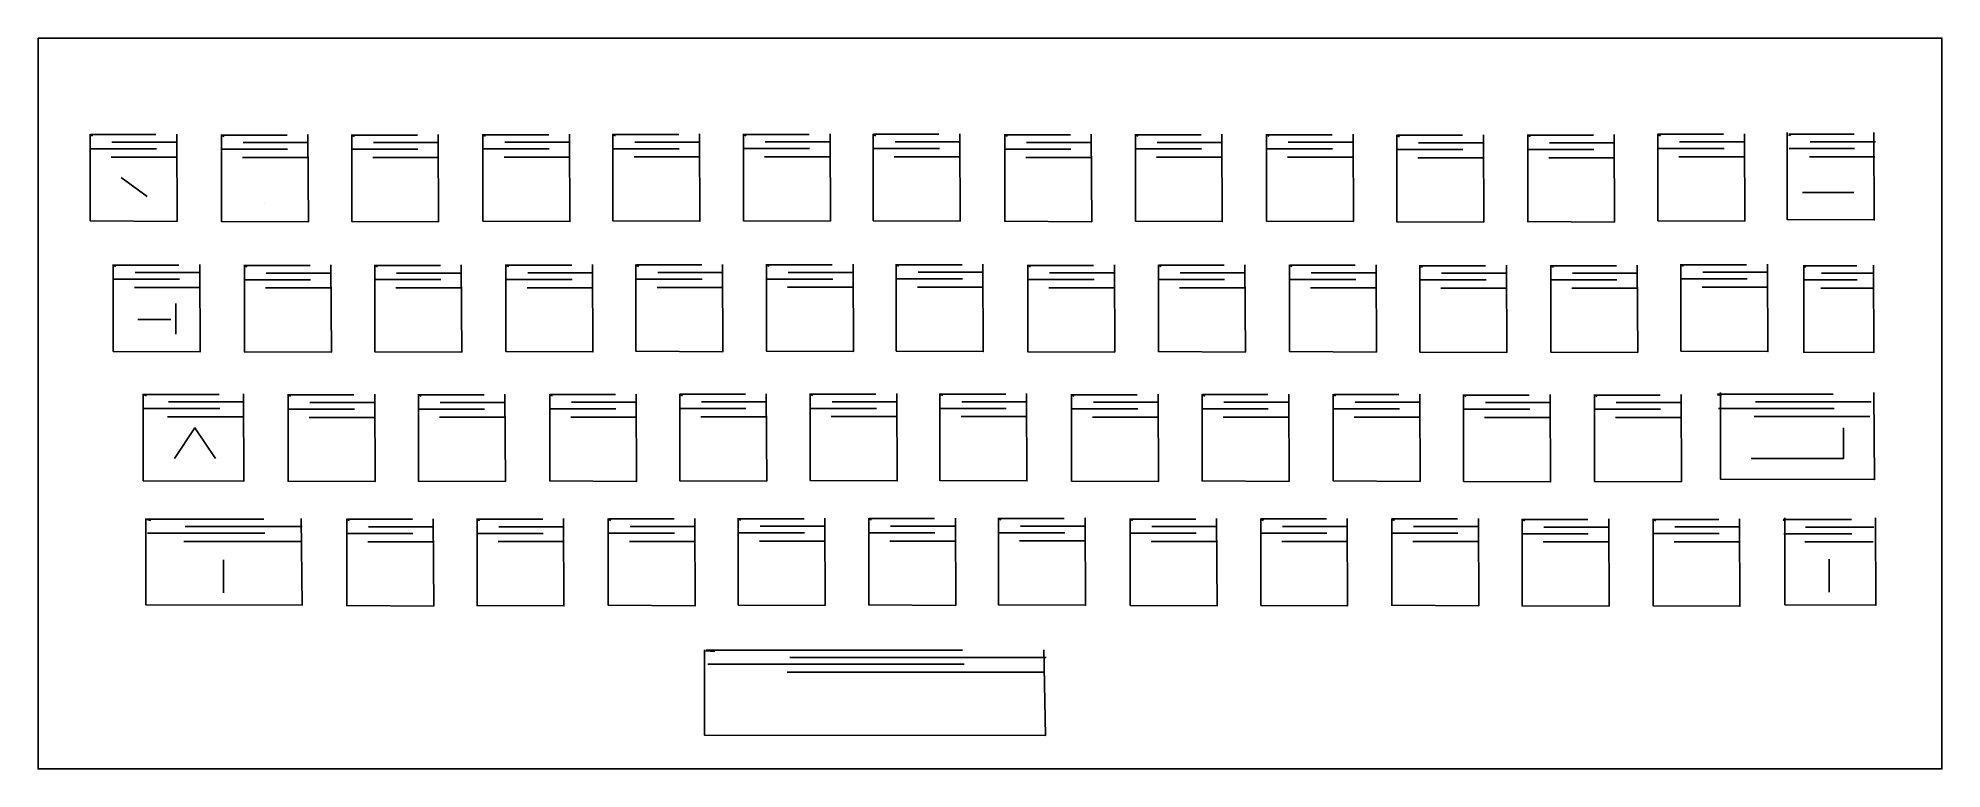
# Model space of a CAD drawing. Extents: x -10 to 252, y -70 to 31.
import ezdxf

# ---------------------------------------------------------------- set-up
doc = ezdxf.new("R2010")
doc.units = 0
doc.layers.add('Layer_1', color=7, linetype='CONTINUOUS')

msp = doc.modelspace()

# ---------------------------------------------------------------- linework, layer by layer
at = {"layer": 'Layer_1', "color": 6}
msp.add_lwpolyline([(-10.317339, 31.182944), (252.050093, 31.182944), (252.050093, -69.6028), (-10.317339, -69.6028), (-10.317339, 31.182944)], dxfattribs=at)
at = {"layer": 'Layer_1', "color": 7}
for points in [[(-3.134297, 17.949977), (-3.134297, 5.96462), (8.85106, 5.906172), (8.792595, 17.949977)], [(-2.761075, 17.680511), (-3.083629, 17.806156), (-3.083629, 17.806156), (-3.083629, 17.806156), (-3.083629, 17.806156), (-3.083629, 17.806156), (-3.083629, 17.806156)], [(-3.073921, 17.872789), (5.926081, 17.872789)], [(-3.012809, 15.916114), (5.987193, 15.916114)], [(-0.132254, 16.833336), (8.867748, 16.833336)], [(14.944498, 17.883564), (14.944498, 5.898207), (26.929855, 5.839759), (26.87139, 17.883564)], [(15.31772, 17.614099), (14.995165, 17.739744)], [(14.995165, 17.739744), (14.995165, 17.739744), (14.995165, 17.739744), (14.995165, 17.739744), (14.995165, 17.739744), (14.995165, 17.739744)], [(15.004874, 17.806377), (24.004876, 17.806377)], [(15.065986, 15.849702), (24.065988, 15.849702)], [(17.946541, 16.766924), (26.946543, 16.766924)], [(32.899799, 17.891512), (32.899799, 5.906155), (44.885156, 5.847706), (44.826691, 17.891512)], [(33.273021, 17.622046), (32.950467, 17.747691)], [(32.950467, 17.747691), (32.950467, 17.747691), (32.950467, 17.747691), (32.950467, 17.747691), (32.950467, 17.747691), (32.950467, 17.747691)], [(32.960175, 17.814324), (41.960177, 17.814324)], [(33.021288, 15.857649), (42.021289, 15.857649)], [(35.901842, 16.774871), (44.901844, 16.774871)], [(50.986269, 17.925608), (50.986269, 5.940251), (62.971626, 5.881803), (62.91316, 17.925608)], [(51.359491, 17.656142), (51.036936, 17.781787)], [(51.036936, 17.781787), (51.036936, 17.781787), (51.036936, 17.781787), (51.036936, 17.781787), (51.036936, 17.781787), (51.036936, 17.781787)], [(51.046644, 17.84842), (60.046646, 17.84842)], [(51.107757, 15.891745), (60.107759, 15.891745)], [(53.988312, 16.808967), (62.988313, 16.808967)], [(68.903433, 17.959704), (68.903433, 5.974347), (80.88879, 5.915899), (80.830325, 17.959704)], [(69.276655, 17.690238), (68.954101, 17.815883)], [(68.954101, 17.815883), (68.954101, 17.815883), (68.954101, 17.815883), (68.954101, 17.815883), (68.954101, 17.815883), (68.954101, 17.815883)], [(68.963809, 17.882516), (77.963811, 17.882516)], [(69.024922, 15.925841), (78.024923, 15.925841)], [(71.905476, 16.843063), (80.905478, 16.843063)], [(86.891251, 17.977981), (86.891251, 5.992624), (98.876607, 5.934176), (98.818142, 17.977981)], [(87.264473, 17.708515), (86.941918, 17.83416)], [(86.941918, 17.83416), (86.941918, 17.83416), (86.941918, 17.83416), (86.941918, 17.83416), (86.941918, 17.83416), (86.941918, 17.83416)], [(86.951626, 17.900793), (95.951628, 17.900793)], [(87.012739, 15.944118), (96.012741, 15.944118)], [(89.893294, 16.86134), (98.893295, 16.86134)], [(104.774321, 17.984073), (104.774321, 5.998716), (116.759678, 5.940268), (116.701213, 17.984073)], [(105.147543, 17.714607), (104.824988, 17.840252)], [(104.824988, 17.840252), (104.824988, 17.840252), (104.824988, 17.840252), (104.824988, 17.840252), (104.824988, 17.840252), (104.824988, 17.840252)], [(104.834697, 17.906885), (113.834699, 17.906885)], [(104.895809, 15.95021), (113.895811, 15.95021)], [(107.776364, 16.867432), (116.776366, 16.867432)], [(122.903436, 17.907331), (122.903436, 5.921974), (134.888792, 5.863526), (134.830327, 17.907331)], [(123.276657, 17.637865), (122.954103, 17.76351)], [(122.954103, 17.76351), (122.954103, 17.76351), (122.954103, 17.76351), (122.954103, 17.76351), (122.954103, 17.76351), (122.954103, 17.76351)], [(122.963811, 17.830143), (131.963813, 17.830143)], [(123.024924, 15.873468), (132.024925, 15.873468)], [(125.905478, 16.79069), (134.90548, 16.79069)], [(140.897343, 17.919515), (140.897343, 5.934159), (152.8827, 5.87571), (152.824235, 17.919515)], [(141.270565, 17.65005), (140.94801, 17.775695)], [(140.94801, 17.775695), (140.94801, 17.775695), (140.94801, 17.775695), (140.94801, 17.775695), (140.94801, 17.775695), (140.94801, 17.775695)], [(140.957719, 17.842328), (149.957721, 17.842328)], [(141.018831, 15.885653), (150.018833, 15.885653)], [(143.899386, 16.802875), (152.899388, 16.802875)], [(158.965774, 17.922662), (158.965774, 5.937305), (170.951131, 5.878857), (170.892666, 17.922662)], [(159.338996, 17.653196), (159.016441, 17.778842)], [(159.016441, 17.778842), (159.016441, 17.778842), (159.016441, 17.778842), (159.016441, 17.778842), (159.016441, 17.778842), (159.016441, 17.778842)], [(159.02615, 17.845474), (168.026152, 17.845474)], [(159.087262, 15.8888), (168.087264, 15.8888)], [(161.967817, 16.806022), (170.967819, 16.806022)], [(176.927144, 17.848354), (176.927144, 5.862997), (188.912501, 5.804549), (188.854036, 17.848354)], [(177.300366, 17.578888), (176.977812, 17.704533)], [(176.977812, 17.704533), (176.977812, 17.704533), (176.977812, 17.704533), (176.977812, 17.704533), (176.977812, 17.704533), (176.977812, 17.704533)], [(176.98752, 17.771166), (185.987522, 17.771166)], [(177.048632, 15.814491), (186.048634, 15.814491)], [(179.929187, 16.731713), (188.929189, 16.731713)], [(194.965211, 17.861285), (194.965211, 5.875929), (206.950568, 5.81748), (206.892103, 17.861285)], [(195.338433, 17.59182), (195.015878, 17.717465)], [(195.015878, 17.717465), (195.015878, 17.717465), (195.015878, 17.717465), (195.015878, 17.717465), (195.015878, 17.717465), (195.015878, 17.717465)], [(195.025587, 17.784098), (204.025589, 17.784098)], [(195.086699, 15.827423), (204.086701, 15.827423)], [(197.967254, 16.744645), (206.967256, 16.744645)], [(212.905223, 17.984884), (212.905223, 5.999527), (224.890579, 5.941079), (224.832114, 17.984884)], [(213.278445, 17.715418), (212.95589, 17.841064)], [(212.95589, 17.841064), (212.95589, 17.841064), (212.95589, 17.841064), (212.95589, 17.841064), (212.95589, 17.841064), (212.95589, 17.841064)], [(212.965598, 17.907696), (221.9656, 17.907696)], [(213.026711, 15.951021), (222.026713, 15.951021)], [(215.907266, 16.868244), (224.907267, 16.868244)], [(230.729731, 18.140487), (230.729731, 6.155127), (242.715088, 6.096679), (242.656622, 18.140487)], [(231.249297, 17.724675), (230.926743, 17.850321)], [(230.926743, 17.850321), (230.926743, 17.850321), (230.926743, 17.850321), (230.926743, 17.850321), (230.926743, 17.850321), (230.926743, 17.850321)], [(230.936451, 17.916953), (239.936453, 17.916953)], [(230.997564, 15.960278), (239.997565, 15.960278)], [(233.878118, 16.877501), (242.87812, 16.877501)], [(-0.227255, 14.775005), (8.772746, 14.775005)], [(17.851539, 14.708593), (26.851541, 14.708593)], [(35.806841, 14.71654), (44.806842, 14.71654)], [(53.89331, 14.750636), (62.893312, 14.750636)], [(71.810475, 14.784732), (80.810476, 14.784732)], [(89.798292, 14.803009), (98.798294, 14.803009)], [(107.681362, 14.809101), (116.681364, 14.809101)], [(125.810477, 14.732359), (134.810479, 14.732359)], [(143.804384, 14.744544), (152.804386, 14.744544)], [(161.872815, 14.74769), (170.872817, 14.74769)], [(179.834186, 14.673382), (188.834187, 14.673382)], [(197.872252, 14.686314), (206.872254, 14.686314)], [(215.812264, 14.809912), (224.812266, 14.809912)], [(233.783117, 14.819169), (242.783118, 14.819169)], [(4.707415, 9.337719), (1.125502, 11.940174)], [(20.837784, 8.322819), (20.837784, 8.322819), (20.837784, 8.322819), (20.837784, 8.322819)], [(239.888889, 9.877779), (232.833333, 9.877779)], [(0.042014, -0.039741), (0.042014, -12.025098), (12.027371, -12.083546), (11.968906, -0.039741)], [(0.415236, -0.309207), (0.092682, -0.183562), (0.092682, -0.183562), (0.092682, -0.183562), (0.092682, -0.183562), (0.092682, -0.183562), (0.092682, -0.183562)], [(0.10239, -0.116929), (9.102392, -0.116929)], [(0.163503, -2.073604), (9.163504, -2.073604)], [(3.044057, -1.156382), (12.044059, -1.156382)], [(18.120809, -0.106154), (18.120809, -12.091511), (30.106166, -12.149959), (30.047701, -0.106154)], [(18.494031, -0.375619), (18.171477, -0.249974)], [(18.171477, -0.249974), (18.171477, -0.249974), (18.171477, -0.249974), (18.171477, -0.249974), (18.171477, -0.249974), (18.171477, -0.249974)], [(18.181185, -0.183341), (27.181187, -0.183341)], [(18.242297, -2.140016), (27.242299, -2.140016)], [(21.122852, -1.222794), (30.122854, -1.222794)], [(36.076111, -0.098206), (36.076111, -12.083563), (48.061467, -12.142011), (48.003002, -0.098206)], [(36.449333, -0.367672), (36.126778, -0.242027)], [(36.126778, -0.242027), (36.126778, -0.242027), (36.126778, -0.242027), (36.126778, -0.242027), (36.126778, -0.242027), (36.126778, -0.242027)], [(36.136486, -0.175394), (45.136488, -0.175394)], [(36.197599, -2.132069), (45.197601, -2.132069)], [(39.078154, -1.214847), (48.078155, -1.214847)], [(54.16258, -0.06411), (54.16258, -12.049467), (66.147937, -12.107915), (66.089472, -0.06411)], [(54.535802, -0.333576), (54.213247, -0.207931)], [(54.213247, -0.207931), (54.213247, -0.207931), (54.213247, -0.207931), (54.213247, -0.207931), (54.213247, -0.207931), (54.213247, -0.207931)], [(54.222956, -0.141298), (63.222957, -0.141298)], [(54.284068, -2.097973), (63.28407, -2.097973)], [(57.164623, -1.180751), (66.164625, -1.180751)], [(72.079745, -0.030014), (72.079745, -12.015371), (84.065102, -12.073819), (84.006636, -0.030014)], [(72.452967, -0.29948), (72.130412, -0.173835)], [(72.130412, -0.173835), (72.130412, -0.173835), (72.130412, -0.173835), (72.130412, -0.173835), (72.130412, -0.173835), (72.130412, -0.173835)], [(72.14012, -0.107202), (81.140122, -0.107202)], [(72.201233, -2.063877), (81.201235, -2.063877)], [(75.081788, -1.146655), (84.081789, -1.146655)], [(90.067562, -0.011737), (90.067562, -11.997094), (102.052919, -12.055542), (101.994454, -0.011737)], [(90.440784, -0.281203), (90.118229, -0.155558)], [(90.118229, -0.155558), (90.118229, -0.155558), (90.118229, -0.155558), (90.118229, -0.155558), (90.118229, -0.155558), (90.118229, -0.155558)], [(90.127938, -0.088925), (99.127939, -0.088925)], [(90.18905, -2.0456), (99.189052, -2.0456)], [(93.069605, -1.128378), (102.069606, -1.128378)], [(107.950632, -0.005645), (107.950632, -11.991002), (119.935989, -12.04945), (119.877524, -0.005645)], [(108.323854, -0.275111), (108.0013, -0.149465)], [(108.0013, -0.149465), (108.0013, -0.149465), (108.0013, -0.149465), (108.0013, -0.149465), (108.0013, -0.149465), (108.0013, -0.149465)], [(108.011008, -0.082833), (117.01101, -0.082833)], [(108.07212, -2.039508), (117.072122, -2.039508)], [(110.952675, -1.122285), (119.952677, -1.122285)], [(126.079747, -0.082387), (126.079747, -12.067744), (138.065104, -12.126192), (138.006638, -0.082387)], [(126.452969, -0.351853), (126.130414, -0.226207)], [(126.130414, -0.226207), (126.130414, -0.226207), (126.130414, -0.226207), (126.130414, -0.226207), (126.130414, -0.226207), (126.130414, -0.226207)], [(126.140123, -0.159575), (135.140124, -0.159575)], [(126.201235, -2.11625), (135.201237, -2.11625)], [(129.08179, -1.199027), (138.081791, -1.199027)], [(144.073654, -0.070202), (144.073654, -12.055559), (156.059011, -12.114008), (156.000546, -0.070202)], [(144.446876, -0.339668), (144.124322, -0.214023)], [(144.124322, -0.214023), (144.124322, -0.214023), (144.124322, -0.214023), (144.124322, -0.214023), (144.124322, -0.214023), (144.124322, -0.214023)], [(144.13403, -0.14739), (153.134032, -0.14739)], [(144.195142, -2.104065), (153.195144, -2.104065)], [(147.075697, -1.186843), (156.075699, -1.186843)], [(162.142085, -0.067056), (162.142085, -12.052413), (174.127442, -12.110861), (174.068977, -0.067056)], [(162.515307, -0.336521), (162.192753, -0.210876)], [(162.192753, -0.210876), (162.192753, -0.210876), (162.192753, -0.210876), (162.192753, -0.210876), (162.192753, -0.210876), (162.192753, -0.210876)], [(162.202461, -0.144243), (171.202463, -0.144243)], [(162.263574, -2.100918), (171.263575, -2.100918)], [(165.144128, -1.183696), (174.14413, -1.183696)], [(180.103455, -0.141364), (180.103455, -12.126721), (192.088812, -12.185169), (192.030347, -0.141364)], [(180.476677, -0.41083), (180.154123, -0.285184)], [(180.154123, -0.285184), (180.154123, -0.285184), (180.154123, -0.285184), (180.154123, -0.285184), (180.154123, -0.285184), (180.154123, -0.285184)], [(180.163831, -0.218552), (189.163833, -0.218552)], [(180.224944, -2.175227), (189.224945, -2.175227)], [(183.105498, -1.258004), (192.1055, -1.258004)], [(198.141522, -0.128433), (198.141522, -12.113789), (210.126879, -12.172238), (210.068414, -0.128433)], [(198.514744, -0.397898), (198.19219, -0.272253)], [(198.19219, -0.272253), (198.19219, -0.272253), (198.19219, -0.272253), (198.19219, -0.272253), (198.19219, -0.272253), (198.19219, -0.272253)], [(198.201898, -0.20562), (207.2019, -0.20562)], [(198.26301, -2.162295), (207.263012, -2.162295)], [(201.143565, -1.245073), (210.143567, -1.245073)], [(216.081534, -0.004834), (216.081534, -11.990191), (228.066891, -12.048639), (228.008426, -0.004834)], [(216.454756, -0.2743), (216.132201, -0.148654)], [(216.132201, -0.148654), (216.132201, -0.148654), (216.132201, -0.148654), (216.132201, -0.148654), (216.132201, -0.148654), (216.132201, -0.148654)], [(216.14191, -0.082022), (225.141911, -0.082022)], [(216.203022, -2.038696), (225.203024, -2.038696)], [(219.083577, -1.121474), (228.083578, -1.121474)], [(233.011564, -0.130036), (233.011564, -12.138871), (242.688363, -12.197434), (242.641159, -0.130036)], [(233.312897, -0.40003), (233.052472, -0.274138)], [(233.052472, -0.274138), (233.052472, -0.274138), (233.052472, -0.274138), (233.052472, -0.274138), (233.052472, -0.274138), (233.052472, -0.274138), (233.052472, -0.274138), (233.052472, -0.274138)], [(233.06031, -0.207375), (240.326778, -0.207375)], [(233.109651, -2.167883), (240.376119, -2.167883)], [(235.435369, -1.248864), (242.701837, -1.248864)], [(2.949056, -3.214713), (11.949057, -3.214713)], [(21.027851, -3.281125), (30.027852, -3.281125)], [(38.983152, -3.273178), (47.983154, -3.273178)], [(57.069621, -3.239082), (66.069623, -3.239082)], [(74.986786, -3.204986), (83.986788, -3.204986)], [(92.974603, -3.186709), (101.974605, -3.186709)], [(110.857673, -3.180617), (119.857675, -3.180617)], [(128.986788, -3.257359), (137.98679, -3.257359)], [(146.980696, -3.245174), (155.980697, -3.245174)], [(165.049127, -3.242027), (174.049128, -3.242027)], [(183.010497, -3.316336), (192.010498, -3.316336)], [(201.048564, -3.303404), (210.048565, -3.303404)], [(218.988575, -3.179806), (227.988577, -3.179806)], [(235.358666, -3.311227), (242.625134, -3.311227)], [(3.415848, -7.638541), (7.987424, -7.638541)], [(8.673629, -5.43749), (8.673629, -9.670823)], [(4.177637, -17.88547), (4.177637, -29.853436), (18.039299, -29.911771), (17.97168, -17.88547)], [(4.60873, -18.154572), (4.235648, -18.029109)], [(4.235648, -18.029109), (4.235648, -18.029109), (4.235648, -18.029109), (4.235648, -18.029109), (4.235648, -18.029109), (4.235648, -18.029109), (4.235648, -18.029109), (4.235648, -18.029109)], [(4.246878, -17.962573), (14.656709, -17.962573)], [(24.145872, -17.943094), (24.145872, -29.928451), (36.131229, -29.986899), (36.072763, -17.943094)], [(24.519094, -18.21256), (24.196539, -18.086914)], [(24.196539, -18.086914), (24.196539, -18.086914), (24.196539, -18.086914), (24.196539, -18.086914), (24.196539, -18.086914), (24.196539, -18.086914)], [(24.206247, -18.020282), (33.206249, -18.020282)], [(42.101173, -17.935147), (42.101173, -29.920504), (54.08653, -29.978952), (54.028065, -17.935147)], [(42.474395, -18.204612), (42.15184, -18.078967)], [(42.15184, -18.078967), (42.15184, -18.078967), (42.15184, -18.078967), (42.15184, -18.078967), (42.15184, -18.078967), (42.15184, -18.078967)], [(42.161549, -18.012334), (51.16155, -18.012334)], [(60.187642, -17.90105), (60.187642, -29.886407), (72.172999, -29.944856), (72.114534, -17.90105)], [(60.560864, -18.170516), (60.23831, -18.044871)], [(60.23831, -18.044871), (60.23831, -18.044871), (60.23831, -18.044871), (60.23831, -18.044871), (60.23831, -18.044871), (60.23831, -18.044871)], [(60.248018, -17.978238), (69.24802, -17.978238)], [(78.104807, -17.866954), (78.104807, -29.852311), (90.090164, -29.910759), (90.031699, -17.866954)], [(78.478029, -18.13642), (78.155474, -18.010775)], [(78.155474, -18.010775), (78.155474, -18.010775), (78.155474, -18.010775), (78.155474, -18.010775), (78.155474, -18.010775), (78.155474, -18.010775)], [(78.165183, -17.944142), (87.165185, -17.944142)], [(96.092624, -17.848678), (96.092624, -29.834034), (108.077981, -29.892483), (108.019516, -17.848678)], [(96.465846, -18.118143), (96.143291, -17.992498)], [(96.143291, -17.992498), (96.143291, -17.992498), (96.143291, -17.992498), (96.143291, -17.992498), (96.143291, -17.992498), (96.143291, -17.992498)], [(96.153, -17.925865), (105.153002, -17.925865)], [(113.975694, -17.842585), (113.975694, -29.827942), (125.961051, -29.88639), (125.902586, -17.842585)], [(114.348916, -18.112051), (114.026362, -17.986406)], [(114.026362, -17.986406), (114.026362, -17.986406), (114.026362, -17.986406), (114.026362, -17.986406), (114.026362, -17.986406), (114.026362, -17.986406)], [(114.03607, -17.919773), (123.036072, -17.919773)], [(132.104809, -17.919327), (132.104809, -29.904684), (144.090166, -29.963132), (144.031701, -17.919327)], [(132.478031, -18.188793), (132.155476, -18.063148)], [(132.155476, -18.063148), (132.155476, -18.063148), (132.155476, -18.063148), (132.155476, -18.063148), (132.155476, -18.063148), (132.155476, -18.063148)], [(132.165185, -17.996515), (141.165187, -17.996515)], [(150.098717, -17.907143), (150.098717, -29.8925), (162.084073, -29.950948), (162.025608, -17.907143)], [(150.471938, -18.176609), (150.149384, -18.050963)], [(150.149384, -18.050963), (150.149384, -18.050963), (150.149384, -18.050963), (150.149384, -18.050963), (150.149384, -18.050963), (150.149384, -18.050963)], [(150.159092, -17.984331), (159.159094, -17.984331)], [(168.167148, -17.903996), (168.167148, -29.889353), (180.152505, -29.947801), (180.094039, -17.903996)], [(168.54037, -18.173462), (168.217815, -18.047816)], [(168.217815, -18.047816), (168.217815, -18.047816), (168.217815, -18.047816), (168.217815, -18.047816), (168.217815, -18.047816), (168.217815, -18.047816)], [(168.227523, -17.981184), (177.227525, -17.981184)], [(186.128518, -17.978304), (186.128518, -29.963661), (198.113875, -30.022109), (198.055409, -17.978304)], [(186.50174, -18.24777), (186.179185, -18.122125)], [(186.179185, -18.122125), (186.179185, -18.122125), (186.179185, -18.122125), (186.179185, -18.122125), (186.179185, -18.122125), (186.179185, -18.122125)], [(186.188894, -18.055492), (195.188895, -18.055492)], [(204.166585, -17.965373), (204.166585, -29.95073), (216.151941, -30.009178), (216.093476, -17.965373)], [(204.539807, -18.234839), (204.217252, -18.109193), (204.217252, -18.109193), (204.217252, -18.109193), (204.217252, -18.109193), (204.217252, -18.109193), (204.217252, -18.109193)], [(204.22696, -18.042561), (213.226962, -18.042561)], [(221.689405, -18.128543), (221.118269, -18.00349), (221.118269, -18.00349), (221.118269, -18.00349), (221.118269, -18.00349), (221.118269, -18.00349), (221.118269, -18.00349)], [(221.135459, -17.937168), (237.071425, -17.937168)], [(221.546804, -17.714664), (221.546804, -29.643944), (242.768831, -29.70211), (242.665309, -17.714664)], [(4.317562, -19.916405), (14.727395, -19.916405)], [(7.64935, -19.000515), (18.059181, -19.000515)], [(24.26736, -19.976957), (33.267362, -19.976957)], [(27.147915, -19.059734), (36.147916, -19.059734)], [(42.222661, -19.969009), (51.222663, -19.969009)], [(45.103216, -19.051787), (54.103218, -19.051787)], [(60.30913, -19.934913), (69.309132, -19.934913)], [(63.189685, -19.017691), (72.189687, -19.017691)], [(78.226295, -19.900817), (87.226297, -19.900817)], [(81.10685, -18.983595), (90.106852, -18.983595)], [(96.214112, -19.88254), (105.214114, -19.88254)], [(99.094667, -18.965318), (108.094669, -18.965318)], [(114.097183, -19.876448), (123.097184, -19.876448)], [(116.977737, -18.959226), (125.977739, -18.959226)], [(132.226297, -19.95319), (141.226299, -19.95319)], [(135.106852, -19.035968), (144.106854, -19.035968)], [(150.220205, -19.941005), (159.220206, -19.941005)], [(153.100759, -19.023783), (162.100761, -19.023783)], [(168.288636, -19.937859), (177.288638, -19.937859)], [(171.169191, -19.020636), (180.169192, -19.020636)], [(186.250006, -20.012167), (195.250008, -20.012167)], [(189.130561, -19.094945), (198.130562, -19.094945)], [(204.288073, -19.999235), (213.288075, -19.999235)], [(207.168628, -19.082013), (216.168629, -19.082013)], [(221.243669, -19.884699), (237.17964, -19.884699)], [(226.344161, -18.971767), (242.28013, -18.971767)], [(7.539466, -21.055855), (17.949299, -21.055855)], [(8.466667, -26.81111), (11.288889, -22.577776), (14.111111, -26.81111)], [(27.052913, -21.118066), (36.052915, -21.118066)], [(45.008214, -21.110118), (54.008216, -21.110118)], [(63.094683, -21.076022), (72.094685, -21.076022)], [(81.011848, -21.041926), (90.01185, -21.041926)], [(98.999665, -21.023649), (107.999667, -21.023649)], [(116.882736, -21.017557), (125.882738, -21.017557)], [(135.01185, -21.094299), (144.011852, -21.094299)], [(153.005758, -21.082115), (162.00576, -21.082115)], [(171.074189, -21.078968), (180.074191, -21.078968)], [(189.035559, -21.153276), (198.035561, -21.153276)], [(207.073626, -21.140345), (216.073628, -21.140345)], [(238.477778, -22.577776), (238.477778, -26.81111), (225.777778, -26.81111)], [(226.17594, -21.020474), (242.111914, -21.020474)], [(4.543553, -35.067719), (4.543553, -46.974665), (26.058644, -47.032731), (25.953692, -35.067719)], [(5.213529, -35.335422), (4.634506, -35.210599)], [(4.634506, -35.210599), (4.634506, -35.210599), (4.634506, -35.210599), (4.634506, -35.210599), (4.634506, -35.210599), (4.634506, -35.210599), (4.634506, -35.210599), (4.634506, -35.210599)], [(4.651933, -35.144402), (20.807969, -35.144402)], [(9.932564, -36.177054), (26.0886, -36.177054)], [(32.216853, -35.094487), (32.216853, -47.079844), (44.202209, -47.138292), (44.143744, -35.094487)], [(32.590075, -35.363953), (32.26752, -35.238308)], [(32.26752, -35.238308), (32.26752, -35.238308), (32.26752, -35.238308), (32.26752, -35.238308), (32.26752, -35.238308), (32.26752, -35.238308)], [(32.277228, -35.171675), (41.27723, -35.171675)], [(35.218895, -36.211128), (44.218897, -36.211128)], [(50.172154, -35.08654), (50.172154, -47.071897), (62.157511, -47.130345), (62.099046, -35.08654)], [(50.545376, -35.356006), (50.222821, -35.23036)], [(50.222821, -35.23036), (50.222821, -35.23036), (50.222821, -35.23036), (50.222821, -35.23036), (50.222821, -35.23036), (50.222821, -35.23036)], [(50.23253, -35.163728), (59.232531, -35.163728)], [(53.174197, -36.20318), (62.174199, -36.20318)], [(68.258623, -35.052444), (68.258623, -47.037801), (80.24398, -47.096249), (80.185515, -35.052444)], [(68.631845, -35.321909), (68.30929, -35.196264)], [(68.30929, -35.196264), (68.30929, -35.196264), (68.30929, -35.196264), (68.30929, -35.196264), (68.30929, -35.196264), (68.30929, -35.196264)], [(68.318999, -35.129631), (77.319001, -35.129631)], [(71.260666, -36.169084), (80.260668, -36.169084)], [(86.175788, -35.018348), (86.175788, -47.003704), (98.161145, -47.062153), (98.10268, -35.018348)], [(86.54901, -35.287813), (86.226455, -35.162168)], [(86.226455, -35.162168), (86.226455, -35.162168), (86.226455, -35.162168), (86.226455, -35.162168), (86.226455, -35.162168), (86.226455, -35.162168)], [(86.236164, -35.095535), (95.236165, -35.095535)], [(89.177831, -36.134988), (98.177833, -36.134988)], [(104.163605, -35.000071), (104.163605, -46.985428), (116.148962, -47.043876), (116.090497, -35.000071)], [(104.536827, -35.269537), (104.214272, -35.143891)], [(104.214272, -35.143891), (104.214272, -35.143891), (104.214272, -35.143891), (104.214272, -35.143891), (104.214272, -35.143891), (104.214272, -35.143891)], [(104.223981, -35.077259), (113.223983, -35.077259)], [(107.165648, -36.116711), (116.16565, -36.116711)], [(122.046675, -34.993979), (122.046675, -46.979335), (134.032032, -47.037784), (133.973567, -34.993979)], [(122.419897, -35.263444), (122.097343, -35.137799)], [(122.097343, -35.137799), (122.097343, -35.137799), (122.097343, -35.137799), (122.097343, -35.137799), (122.097343, -35.137799), (122.097343, -35.137799)], [(122.107051, -35.071166), (131.107053, -35.071166)], [(125.048718, -36.110619), (134.04872, -36.110619)], [(140.17579, -35.07072), (140.17579, -47.056077), (152.161147, -47.114526), (152.102682, -35.07072)], [(140.549012, -35.340186), (140.226457, -35.214541)], [(140.226457, -35.214541), (140.226457, -35.214541), (140.226457, -35.214541), (140.226457, -35.214541), (140.226457, -35.214541), (140.226457, -35.214541)], [(140.236166, -35.147908), (149.236168, -35.147908)], [(143.177833, -36.187361), (152.177835, -36.187361)], [(158.169697, -35.058536), (158.169697, -47.043893), (170.155054, -47.102341), (170.096589, -35.058536)], [(158.542919, -35.328002), (158.220365, -35.202356)], [(158.220365, -35.202356), (158.220365, -35.202356), (158.220365, -35.202356), (158.220365, -35.202356), (158.220365, -35.202356), (158.220365, -35.202356)], [(158.230073, -35.135724), (167.230075, -35.135724)], [(161.17174, -36.175176), (170.171742, -36.175176)], [(176.238129, -35.055389), (176.238129, -47.040746), (188.223485, -47.099194), (188.16502, -35.055389)], [(176.611351, -35.324855), (176.288796, -35.19921)], [(176.288796, -35.19921), (176.288796, -35.19921), (176.288796, -35.19921), (176.288796, -35.19921), (176.288796, -35.19921), (176.288796, -35.19921)], [(176.298504, -35.132577), (185.298506, -35.132577)], [(179.240172, -36.17203), (188.240173, -36.17203)], [(194.199499, -35.129697), (194.199499, -47.115054), (206.184856, -47.173503), (206.12639, -35.129697)], [(194.572721, -35.399163), (194.250166, -35.273518)], [(194.250166, -35.273518), (194.250166, -35.273518), (194.250166, -35.273518), (194.250166, -35.273518), (194.250166, -35.273518), (194.250166, -35.273518)], [(194.259875, -35.206885), (203.259876, -35.206885)], [(197.201542, -36.246338), (206.201543, -36.246338)], [(212.237566, -35.116766), (212.237566, -47.102123), (224.222922, -47.160571), (224.164457, -35.116766)], [(212.610787, -35.386232), (212.288233, -35.260586), (212.288233, -35.260586), (212.288233, -35.260586), (212.288233, -35.260586), (212.288233, -35.260586), (212.288233, -35.260586)], [(212.297941, -35.193954), (221.297943, -35.193954)], [(215.239608, -36.233406), (224.23961, -36.233406)], [(230.505349, -35.403938), (230.168112, -35.278372)], [(230.168112, -35.278372), (230.168112, -35.278372), (230.168112, -35.278372), (230.168112, -35.278372), (230.168112, -35.278372), (230.168112, -35.278372), (230.168112, -35.278372), (230.168112, -35.278372)], [(230.178262, -35.211777), (239.587931, -35.211777)], [(230.421148, -34.988358), (230.421148, -46.966666), (242.952064, -47.025071), (242.890938, -34.988358)], [(233.253831, -36.250627), (242.663502, -36.250627)], [(4.761637, -37.088276), (20.917674, -37.088276)], [(9.762025, -38.221919), (25.918062, -38.221919)], [(32.338341, -37.12835), (41.338343, -37.12835)], [(35.123894, -38.269459), (44.123896, -38.269459)], [(50.293642, -37.120403), (59.293644, -37.120403)], [(53.079195, -38.261512), (62.079197, -38.261512)], [(68.380111, -37.086306), (77.380113, -37.086306)], [(71.165664, -38.227415), (80.165666, -38.227415)], [(86.297276, -37.05221), (95.297278, -37.05221)], [(89.082829, -38.193319), (98.082831, -38.193319)], [(104.285093, -37.033933), (113.285095, -37.033933)], [(107.070646, -38.175043), (116.070648, -38.175043)], [(122.168164, -37.027841), (131.168165, -37.027841)], [(124.953717, -38.16895), (133.953718, -38.16895)], [(140.297278, -37.104583), (149.29728, -37.104583)], [(143.082831, -38.245692), (152.082833, -38.245692)], [(158.291186, -37.092399), (167.291187, -37.092399)], [(161.076739, -38.233508), (170.076741, -38.233508)], [(176.359617, -37.089252), (185.359619, -37.089252)], [(179.14517, -38.230361), (188.145172, -38.230361)], [(194.320987, -37.16356), (203.320989, -37.16356)], [(197.10654, -38.304669), (206.106542, -38.304669)], [(212.359054, -37.150629), (221.359055, -37.150629)], [(215.144607, -38.291738), (224.144609, -38.291738)], [(230.242157, -37.167312), (239.651829, -37.167312)], [(233.154502, -38.307755), (242.564176, -38.307755)], [(15.245046, -45.337785), (15.245046, -40.766208)], [(236.496801, -45.243777), (236.496801, -40.6722)], [(81.502907, -53.161465), (81.502907, -64.92218), (128.535453, -64.979533), (128.306024, -53.161465)], [(82.967492, -53.42588), (81.701733, -53.30259), (81.701733, -53.30259), (81.701733, -53.30259), (81.701733, -53.30259), (81.701733, -53.30259), (81.701733, -53.30259), (81.701733, -53.30259), (81.701733, -53.30259)], [(81.739828, -53.237206), (117.057343, -53.237206)], [(93.283426, -54.257176), (128.600937, -54.257176)], [(81.979645, -55.157207), (117.29716, -55.157207)], [(92.910622, -56.276928), (128.228137, -56.276928)]]:
    msp.add_lwpolyline(points, dxfattribs=at)

doc.saveas('drawing.dxf')
